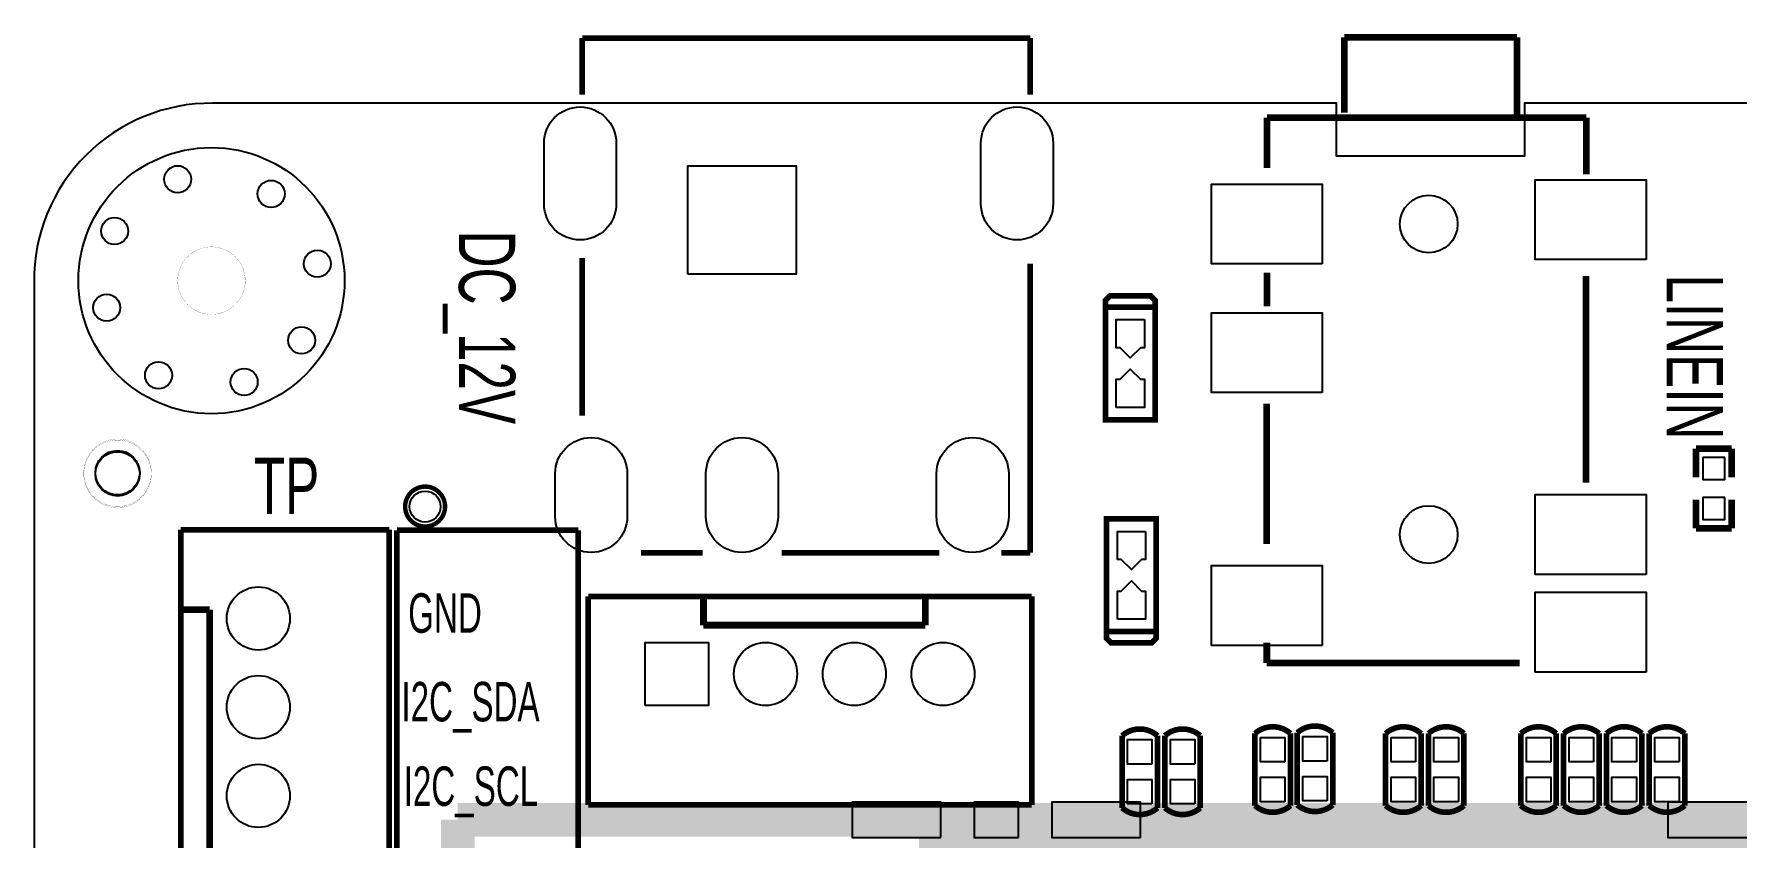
# Model space of a CAD drawing. Extents: x -118 to 7078, y 0 to 4366.
# Drawn here: x -118 to 1394, y 3563 to 4276 of the extents above; entities that cross this region are included whole.
import ezdxf

# ---------------------------------------------------------------- set-up
doc = ezdxf.new("R2010")
doc.units = 0
doc.header["$MEASUREMENT"] = 0
for name, color, linetype in [('BG_OUTLINE', 254, 'CONTINUOUS'), ('BG_SILKSCREEN_BOTTOM', 141, 'CONTINUOUS'), ('BG_SILKSCREEN_TOP', 7, 'CONTINUOUS'), ('PG_SILKSCREEN_BOTTOM', 85, 'CONTINUOUS'), ('PG_SILKSCREEN_TOP', 85, 'CONTINUOUS'), ('PIN_BOTTOM', 5, 'CONTINUOUS'), ('PIN_TOP', 92, 'CONTINUOUS')]:
    doc.layers.add(name, color=color, linetype=linetype)

msp = doc.modelspace()

# ---------------------------------------------------------------- linework, layer by layer
at = {"layer": 'BG_OUTLINE'}
msp.add_lwpolyline([(-118.11, 4056.352), (-118.11, 157.158, 0.414214), (39.048, 0), (6929.835, 0, 0.378859), (7078.22, 148.385), (7078.22, 4054.613, 0.42493), (6917.834, 4215), (6557, 4214.999), (6557, 3842), (5999, 3842), (5999, 4214.998), (1823, 4214.987), (1823, 4168), (1656, 4168), (1656, 4214.987), (1205, 4214.986), (1205, 4168), (1038, 4168), (1038, 4214.986), (40.538, 4214.985, 0.418755)], format="xyb", close=True, dxfattribs=at)
at = {"layer": 'BG_SILKSCREEN_BOTTOM'}
for points in [[(4958, 3579, 30, 30, 0), (258, 3579, 30, 30, 0)], [(258, 3579, 30, 30, 0), (258, 496, 30, 30, 0)]]:
    msp.add_lwpolyline(points, format="xyseb", dxfattribs=at)
at = {"layer": 'BG_SILKSCREEN_TOP'}
for points in [[(204, 3340, 5, 5, 0), (204, 3836, 5, 5, 0)], [(365, 3836, 5, 5, 0), (204, 3836, 5, 5, 0)], [(365, 3340, 5, 5, 0), (365, 3836, 5, 5, 0)], [(535, 3577, 15, 15, 0), (453, 3577, 15, 15, 0)], [(696, 3577, 15, 15, 0), (614, 3577, 15, 15, 0)]]:
    msp.add_lwpolyline(points, format="xyseb", dxfattribs=at)
at = {"layer": 'PG_SILKSCREEN_BOTTOM'}
for points in [[(-14, 3887, 0.13, 0.13, 1), (-74, 3887, 0.13, 0.13, 1), (-14, 3887, 0.13, 0.13, 0)], [(1357.252, 3908.429, 5.909, 5.909, 0), (1388.748, 3908.429, 5.909, 5.909, 0)], [(1357.252, 3882.839, 5.909, 5.909, 0), (1357.252, 3908.429, 5.909, 5.909, 0)], [(1388.748, 3908.429, 5.909, 5.909, 0), (1388.748, 3882.839, 5.909, 5.909, 0)], [(246.72, 3857, 3.941, 3.941, 1), (211.28, 3857, 3.941, 3.941, 1), (246.72, 3857, 3.941, 3.941, 0)], [(1357.252, 3863.161, 5.909, 5.909, 0), (1357.252, 3837.571, 5.909, 5.909, 0)], [(1388.748, 3837.571, 5.909, 5.909, 0), (1388.748, 3863.161, 5.909, 5.909, 0)], [(1357.252, 3837.571, 5.909, 5.909, 0), (1388.748, 3837.571, 5.909, 5.909, 0)]]:
    msp.add_lwpolyline(points, format="xyseb", dxfattribs=at)
at = {"layer": 'PG_SILKSCREEN_TOP'}
for points in [[(368.519, 4272.752, 5, 5, 0), (368.519, 4230.284, 5, 5, 0)], [(766.157, 4272.752, 5, 5, 0), (368.519, 4272.752, 5, 5, 0)], [(368.519, 4272.752, 5, 5, 0), (368.519, 4235.284, 5, 5, 0)], [(368.519, 4272.752, 5, 5, 0), (368.519, 4227.634, 5, 5, 0)], [(368.519, 4272.752, 5, 5, 0), (368.519, 4235.284, 5, 5, 0)], [(368.519, 4272.752, 5, 5, 0), (368.519, 4222.634, 5, 5, 0)], [(510.248, 4272.752, 5, 5, 0), (368.519, 4272.752, 5, 5, 0)], [(766.157, 4272.752, 5, 5, 0), (510.248, 4272.752, 5, 5, 0)], [(510.248, 4272.752, 5, 5, 0), (752.378, 4272.752, 5, 5, 0)], [(766.157, 4222.634, 5, 5, 0), (766.157, 4272.752, 5, 5, 0)], [(1045.059, 4206.587, 6, 6, 0), (1045.059, 4273.367, 6, 6, 0)], [(1045.059, 4273.367, 6, 6, 0), (1198.189, 4273.367, 6, 6, 0)], [(1198.189, 4273.367, 6, 6, 0), (1198.189, 4205.017, 6, 6, 0)], [(976.24, 4157.398, 6, 6, 0), (976.24, 4202.225, 6, 6, 0)], [(976.24, 4202.225, 6, 6, 0), (1259.701, 4202.225, 6, 6, 0)], [(1259.701, 4202.225, 6, 6, 0), (1259.701, 4151.989, 6, 6, 0)], [(69.37, 4057.52, 0.13, 0.13, 1), (9.37, 4057.52, 0.13, 0.13, 1), (69.37, 4057.52, 0.13, 0.13, 0)], [(368.519, 4077.634, 5, 5, 0), (368.519, 3937.634, 5, 5, 0)], [(368.519, 4072.634, 5, 5, 0), (368.519, 3957.634, 5, 5, 0)], [(766.157, 3816.055, 5, 5, 0), (766.157, 4072.634, 5, 5, 0)], [(976.429, 4064.619, 6, 6, 0), (976.429, 4034.776, 6, 6, 0)], [(1259.5, 4061.595, 6, 6, 0), (1259.5, 3878.198, 6, 6, 0)], [(833, 4034, 5, 5, 0), (833, 4040, 5, 5, 0), (837, 4044, 5, 5, 0), (855, 4044, 5, 5, 0)], [(877, 4034, 5, 5, 0), (833, 4034, 5, 5, 0), (833, 3934, 5, 5, 0), (877, 3934, 5, 5, 0), (877, 4034, 5, 5, 0)], [(877, 4034, 5, 5, 0), (877, 4040, 5, 5, 0), (873, 4044, 5, 5, 0), (855, 4044, 5, 5, 0)], [(976.122, 3948.438, 6, 6, 0), (976.122, 3823.835, 6, 6, 0)], [(-14, 3886, 0.13, 0.13, 1), (-74, 3886, 0.13, 0.13, 1), (-14, 3886, 0.13, 0.13, 0)], [(834, 3746, 5, 5, 0), (878, 3746, 5, 5, 0), (878, 3846, 5, 5, 0), (834, 3846, 5, 5, 0), (834, 3746, 5, 5, 0)], [(12.098, 3285.26, 5, 5, 0), (12.098, 3836.441, 5, 5, 0)], [(12.098, 3836.441, 5, 5, 0), (197.142, 3836.441, 5, 5, 0)], [(197.142, 3836.441, 5, 5, 0), (197.142, 3285.26, 5, 5, 0)], [(420.539, 3816.055, 5, 5, 0), (475.539, 3816.055, 5, 5, 0)], [(545.539, 3816.055, 5, 5, 0), (685.539, 3816.055, 5, 5, 0)], [(545.539, 3816.055, 5, 5, 0), (680.539, 3816.055, 5, 5, 0)], [(740.539, 3816.055, 5, 5, 0), (766.157, 3816.055, 5, 5, 0)], [(373.76, 3592.258, 5, 5, 0), (373.76, 3777.302, 5, 5, 0)], [(373.76, 3777.302, 5, 5, 0), (767.461, 3777.302, 5, 5, 0)], [(767.461, 3777.302, 5, 5, 0), (767.461, 3592.258, 5, 5, 0)], [(37.689, 3765.571, 6, 6, 0), (14.071, 3765.571, 6, 6, 0)], [(37.689, 3360.059, 6, 6, 0), (37.689, 3765.571, 6, 6, 0)], [(476.118, 3775.329, 6, 6, 0), (476.118, 3751.711, 6, 6, 0)], [(672.969, 3751.711, 6, 6, 0), (672.969, 3775.329, 6, 6, 0)], [(476.118, 3751.711, 6, 6, 0), (672.969, 3751.711, 6, 6, 0)], [(834, 3746, 5, 5, 0), (834, 3740, 5, 5, 0), (838, 3736, 5, 5, 0), (856, 3736, 5, 5, 0)], [(878, 3746, 5, 5, 0), (878, 3740, 5, 5, 0), (874, 3736, 5, 5, 0), (856, 3736, 5, 5, 0)], [(976.189, 3736.288, 6, 6, 0), (976.189, 3718.146, 6, 6, 0)], [(976.189, 3718.146, 6, 6, 0), (1200.642, 3718.146, 6, 6, 0)], [(879.148, 3631.439, 5, 5, 0), (879.148, 3653.6, 5, 5, 0.37791), (847.652, 3653.6, 5, 5, 0)], [(917.148, 3631.439, 5, 5, 0), (917.148, 3653.6, 5, 5, 0.37791), (885.652, 3653.6, 5, 5, 0)], [(997.147, 3633.439, 5, 5, 0), (997.147, 3655.6, 5, 5, 0.37791), (965.651, 3655.6, 5, 5, 0)], [(1034.689, 3634.102, 5, 5, 0), (1034.689, 3656.263, 5, 5, 0.37791), (1003.193, 3656.263, 5, 5, 0)], [(1003.193, 3656.263, 5, 5, 0), (1003.193, 3634.102, 5, 5, 0)], [(1113.148, 3633.438, 5, 5, 0), (1113.148, 3655.599, 5, 5, 0.37791), (1081.652, 3655.599, 5, 5, 0)], [(1151.148, 3633.439, 5, 5, 0), (1151.148, 3655.6, 5, 5, 0.37791), (1119.652, 3655.6, 5, 5, 0)], [(1233.148, 3633.439, 5, 5, 0), (1233.148, 3655.6, 5, 5, 0.37791), (1201.652, 3655.6, 5, 5, 0)], [(1271.148, 3633.439, 5, 5, 0), (1271.148, 3655.6, 5, 5, 0.37791), (1239.652, 3655.6, 5, 5, 0)], [(1309.148, 3633.439, 5, 5, 0), (1309.148, 3655.6, 5, 5, 0.37791), (1277.652, 3655.6, 5, 5, 0)], [(1347.148, 3633.44, 5, 5, 0), (1347.148, 3655.601, 5, 5, 0.37791), (1315.652, 3655.601, 5, 5, 0)], [(847.652, 3653.6, 5, 5, 0), (847.652, 3631.439, 5, 5, 0)], [(885.652, 3653.6, 5, 5, 0), (885.652, 3631.439, 5, 5, 0)], [(965.651, 3655.6, 5, 5, 0), (965.651, 3633.439, 5, 5, 0)], [(1081.652, 3655.599, 5, 5, 0), (1081.652, 3633.438, 5, 5, 0)], [(1119.652, 3655.6, 5, 5, 0), (1119.652, 3633.439, 5, 5, 0)], [(1201.652, 3655.6, 5, 5, 0), (1201.652, 3633.439, 5, 5, 0)], [(1239.652, 3655.6, 5, 5, 0), (1239.652, 3633.439, 5, 5, 0)], [(1277.652, 3655.6, 5, 5, 0), (1277.652, 3633.439, 5, 5, 0)], [(1315.652, 3655.601, 5, 5, 0), (1315.652, 3633.44, 5, 5, 0)], [(847.652, 3631.439, 5, 5, 0), (847.652, 3589.6, 5, 5, 0.37791), (879.148, 3589.6, 5, 5, 0)], [(879.148, 3589.6, 5, 5, 0), (879.148, 3631.439, 5, 5, 0)], [(885.652, 3631.439, 5, 5, 0), (885.652, 3589.6, 5, 5, 0.37791), (917.148, 3589.6, 5, 5, 0)], [(917.148, 3589.6, 5, 5, 0), (917.148, 3631.439, 5, 5, 0)], [(965.651, 3633.439, 5, 5, 0), (965.651, 3591.6, 5, 5, 0.37791), (997.147, 3591.6, 5, 5, 0)], [(997.147, 3591.6, 5, 5, 0), (997.147, 3633.439, 5, 5, 0)], [(1003.193, 3634.102, 5, 5, 0), (1003.193, 3592.263, 5, 5, 0.37791), (1034.689, 3592.263, 5, 5, 0)], [(1034.689, 3592.263, 5, 5, 0), (1034.689, 3634.102, 5, 5, 0)], [(1081.652, 3633.438, 5, 5, 0), (1081.652, 3591.599, 5, 5, 0.37791), (1113.148, 3591.599, 5, 5, 0)], [(1113.148, 3591.599, 5, 5, 0), (1113.148, 3633.438, 5, 5, 0)], [(1119.652, 3633.439, 5, 5, 0), (1119.652, 3591.6, 5, 5, 0.37791), (1151.148, 3591.6, 5, 5, 0)], [(1151.148, 3591.6, 5, 5, 0), (1151.148, 3633.439, 5, 5, 0)], [(1201.652, 3633.439, 5, 5, 0), (1201.652, 3591.6, 5, 5, 0.37791), (1233.148, 3591.6, 5, 5, 0)], [(1233.148, 3591.6, 5, 5, 0), (1233.148, 3633.439, 5, 5, 0)], [(1239.652, 3633.439, 5, 5, 0), (1239.652, 3591.6, 5, 5, 0.37791), (1271.148, 3591.6, 5, 5, 0)], [(1271.148, 3591.6, 5, 5, 0), (1271.148, 3633.439, 5, 5, 0)], [(1277.652, 3633.439, 5, 5, 0), (1277.652, 3591.6, 5, 5, 0.37791), (1309.148, 3591.6, 5, 5, 0)], [(1309.148, 3591.6, 5, 5, 0), (1309.148, 3633.439, 5, 5, 0)], [(1315.652, 3633.44, 5, 5, 0), (1315.652, 3591.601, 5, 5, 0.37791), (1347.148, 3591.601, 5, 5, 0)], [(1347.148, 3591.601, 5, 5, 0), (1347.148, 3633.44, 5, 5, 0)], [(767.461, 3592.258, 5, 5, 0), (373.76, 3592.258, 5, 5, 0)], [(1605.909, 3563.6, 20, 20, 0), (677.4, 3563.6, 20, 20, 0), (677.4, 22, 20, 20, 0), (1610.4, 22, 20, 20, 0)]]:
    msp.add_lwpolyline(points, format="xyseb", dxfattribs=at)
at = {"layer": 'PIN_BOTTOM'}
for points in [[(398.637, 4179.634), (398.637, 4125.634, -1), (334.637, 4125.634), (334.637, 4179.634, -1)], [(786.441, 4179.634), (786.441, 4125.634, -1), (722.441, 4125.634), (722.441, 4179.634, -1)], [(408.46, 3886.252), (408.46, 3848.252, -1), (344.46, 3848.252), (344.46, 3886.252, -1)], [(542.319, 3886.252), (542.319, 3848.252, -1), (478.319, 3848.252), (478.319, 3886.252, -1)], [(747.039, 3886.252), (747.039, 3848.252, -1), (683.039, 3848.252), (683.039, 3886.252, -1)]]:
    msp.add_lwpolyline(points, format="xyb", close=True, dxfattribs=at)
for points in [[(462.35, 4063.374), (462.35, 4159.374), (558.35, 4159.374), (558.35, 4063.374)], [(1382.8405, 3900.5605), (1363.1595, 3900.5605), (1363.1595, 3880.8795), (1382.8405, 3880.8795)], [(1382.8405, 3865.1205), (1363.1595, 3865.1205), (1363.1595, 3845.4395), (1382.8405, 3845.4395)], [(424.468, 3680.368), (424.468, 3736.431), (480.531, 3736.431), (480.531, 3680.368)], [(686.791, 3563.25), (686.791, 3594.75), (608.051, 3594.75), (608.051, 3563.25)], [(755.685, 3563.25), (755.685, 3594.75), (716.315, 3594.75), (716.315, 3563.25)], [(863.949, 3563.25), (863.949, 3594.75), (785.209, 3594.75), (785.209, 3563.25)], [(1410.791, 3563.25), (1410.791, 3594.75), (1332.051, 3594.75), (1332.051, 3563.25)]]:
    msp.add_lwpolyline(points, close=True, dxfattribs=at)
for centre, radius in [((39.37, 4057.52), 118.11), ((9.37, 4147.52), 12), ((92.37, 4134.52), 12), ((1119.941, 4107.737), 25.5905), ((-46.63, 4101.52), 12), ((133.37, 4072.52), 12), ((-53.63, 4033.52), 12), ((119.37, 4004.52), 12), ((-7.63, 3973.52), 12), ((68.37, 3967.52), 12), ((-44, 3887), 19.685), ((229, 3857), 13.7795), ((1119.941, 3832.146), 25.5905), ((81, 3757.701), 28.0315), ((531.24, 3708.4), 28.0315), ((609.98, 3708.4), 28.0315), ((688.72, 3708.4), 28.0315), ((81, 3678.961), 28.0315), ((81, 3600.22), 28.0315)]:
    msp.add_circle(centre, radius, dxfattribs=at)
at = {"layer": 'PIN_TOP'}
for points in [[(398.637, 4179.634), (398.637, 4125.634, -1), (334.637, 4125.634), (334.637, 4179.634, -1)], [(786.441, 4179.634), (786.441, 4125.634, -1), (722.441, 4125.634), (722.441, 4179.634, -1)], [(408.46, 3886.252), (408.46, 3848.252, -1), (344.46, 3848.252), (344.46, 3886.252, -1)], [(542.319, 3886.252), (542.319, 3848.252, -1), (478.319, 3848.252), (478.319, 3886.252, -1)], [(747.039, 3886.252), (747.039, 3848.252, -1), (683.039, 3848.252), (683.039, 3886.252, -1)]]:
    msp.add_lwpolyline(points, format="xyb", close=True, dxfattribs=at)
for points in [[(462.35, 4063.374), (462.35, 4159.374), (558.35, 4159.374), (558.35, 4063.374)], [(1025.4545, 4072.302), (927.0255, 4072.302), (927.0255, 4143.172), (1025.4545, 4143.172)], [(1312.8565, 4076.243), (1214.4275, 4076.243), (1214.4275, 4147.113), (1312.8565, 4147.113)], [(867.5, 4023), (867.5, 3998), (864.5, 3998), (864, 3998), (855, 3989), (846, 3998), (842.5, 3998), (842.5, 4023)], [(1025.4545, 3958.133), (927.0255, 3958.133), (927.0255, 4029.003), (1025.4545, 4029.003)], [(842.5, 3945), (842.5, 3970), (845.5, 3970), (846, 3970), (855, 3979), (864, 3970), (867.5, 3970), (867.5, 3945)], [(1312.8565, 3796.711), (1214.4275, 3796.711), (1214.4275, 3867.581), (1312.8565, 3867.581)], [(868.5, 3835), (868.5, 3810), (865.5, 3810), (865, 3810), (856, 3801), (847, 3810), (843.5, 3810), (843.5, 3835)], [(1025.4545, 3733.723), (927.0255, 3733.723), (927.0255, 3804.593), (1025.4545, 3804.593)], [(843.5, 3757), (843.5, 3782), (846.5, 3782), (847, 3782), (856, 3791), (865, 3782), (868.5, 3782), (868.5, 3757)], [(1312.8565, 3710.101), (1214.4275, 3710.101), (1214.4275, 3780.971), (1312.8565, 3780.971)], [(424.468, 3680.368), (424.468, 3736.431), (480.531, 3736.431), (480.531, 3680.368)], [(874.225, 3628.495), (852.575, 3628.495), (852.575, 3650.145), (874.225, 3650.145)], [(912.225, 3628.495), (890.575, 3628.495), (890.575, 3650.145), (912.225, 3650.145)], [(992.224, 3630.495), (970.574, 3630.495), (970.574, 3652.145), (992.224, 3652.145)], [(1029.766, 3631.158), (1008.116, 3631.158), (1008.116, 3652.808), (1029.766, 3652.808)], [(1108.225, 3630.494), (1086.575, 3630.494), (1086.575, 3652.144), (1108.225, 3652.144)], [(1146.225, 3630.495), (1124.575, 3630.495), (1124.575, 3652.145), (1146.225, 3652.145)], [(1228.225, 3630.495), (1206.575, 3630.495), (1206.575, 3652.145), (1228.225, 3652.145)], [(1266.225, 3630.495), (1244.575, 3630.495), (1244.575, 3652.145), (1266.225, 3652.145)], [(1304.225, 3630.495), (1282.575, 3630.495), (1282.575, 3652.145), (1304.225, 3652.145)], [(1342.225, 3630.496), (1320.575, 3630.496), (1320.575, 3652.146), (1342.225, 3652.146)], [(874.225, 3593.055), (852.575, 3593.055), (852.575, 3614.705), (874.225, 3614.705)], [(912.225, 3593.055), (890.575, 3593.055), (890.575, 3614.705), (912.225, 3614.705)], [(992.224, 3595.055), (970.574, 3595.055), (970.574, 3616.705), (992.224, 3616.705)], [(1029.766, 3595.718), (1008.116, 3595.718), (1008.116, 3617.368), (1029.766, 3617.368)], [(1108.225, 3595.054), (1086.575, 3595.054), (1086.575, 3616.704), (1108.225, 3616.704)], [(1146.225, 3595.055), (1124.575, 3595.055), (1124.575, 3616.705), (1146.225, 3616.705)], [(1228.225, 3595.055), (1206.575, 3595.055), (1206.575, 3616.705), (1228.225, 3616.705)], [(1266.225, 3595.055), (1244.575, 3595.055), (1244.575, 3616.705), (1266.225, 3616.705)], [(1304.225, 3595.055), (1282.575, 3595.055), (1282.575, 3616.705), (1304.225, 3616.705)], [(1342.225, 3595.056), (1320.575, 3595.056), (1320.575, 3616.706), (1342.225, 3616.706)]]:
    msp.add_lwpolyline(points, close=True, dxfattribs=at)
for centre, radius in [((39.37, 4057.52), 118.11), ((9.37, 4147.52), 12), ((92.37, 4134.52), 12), ((1119.941, 4107.737), 25.5905), ((-46.63, 4101.52), 12), ((133.37, 4072.52), 12), ((-53.63, 4033.52), 12), ((119.37, 4004.52), 12), ((-7.63, 3973.52), 12), ((68.37, 3967.52), 12), ((-44, 3886), 19.685), ((1119.941, 3832.146), 25.5905), ((81, 3757.701), 28.0315), ((531.24, 3708.4), 28.0315), ((609.98, 3708.4), 28.0315), ((688.72, 3708.4), 28.0315), ((81, 3678.961), 28.0315), ((81, 3600.22), 28.0315)]:
    msp.add_circle(centre, radius, dxfattribs=at)

# ---------------------------------------------------------------- texts
at = {"layer": 'BG_SILKSCREEN_TOP', "width": 0.68}
for s, p in [('DC_12V', (259, 4102)), ('LINEIN', (1331, 4063))]:
    msp.add_text(s, height=50, rotation=270, dxfattribs=at).set_placement(p)
at = {"layer": 'BG_SILKSCREEN_TOP'}
for s, height, width, p in [('TP', 50, 0.68, (77, 3850.5)), ('GND', 35, 0.628571, (214, 3745)), ('I2C_SDA', 35, 0.628571, (208, 3666.333)), ('I2C_SCL', 35, 0.628571, (210, 3591.333))]:
    msp.add_text(s, height=height, dxfattribs=dict(at, width=width)).set_placement(p)

doc.saveas('drawing.dxf')
